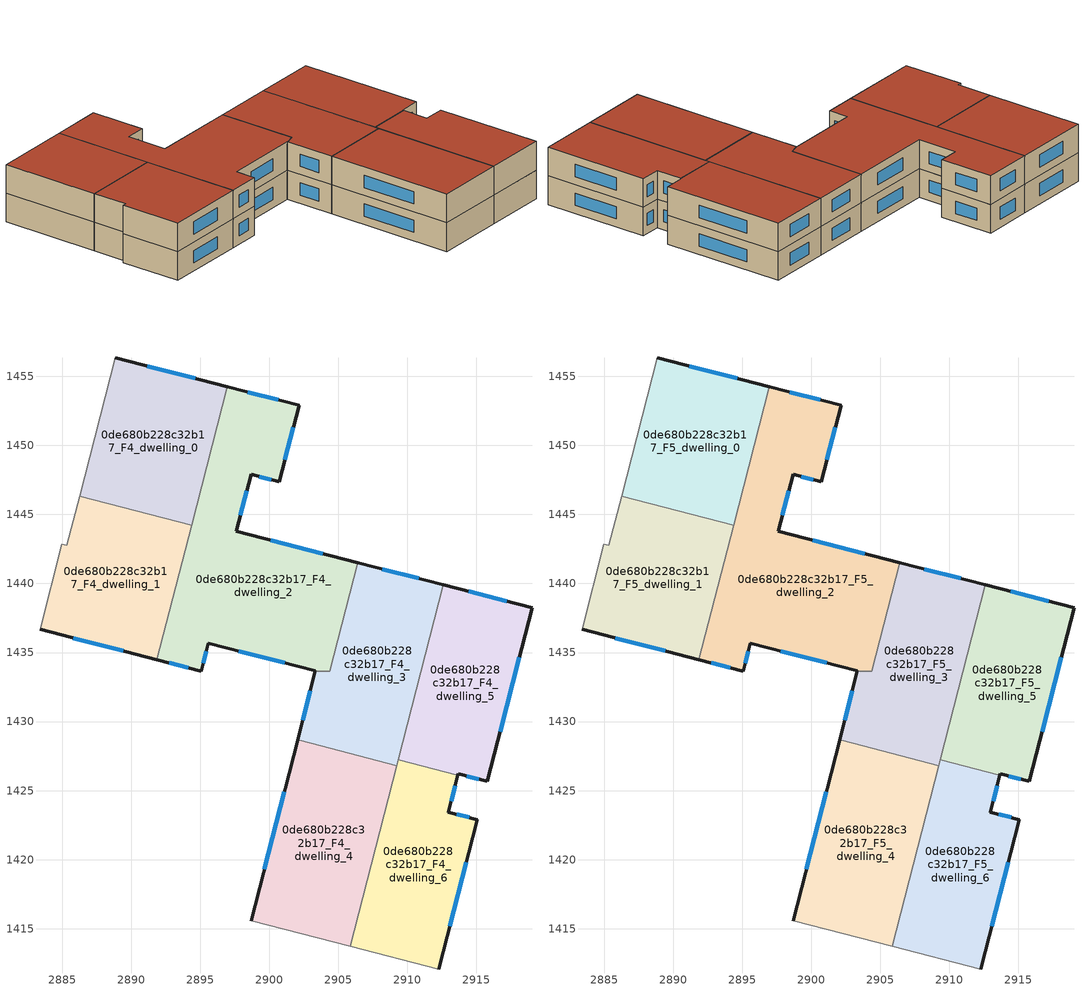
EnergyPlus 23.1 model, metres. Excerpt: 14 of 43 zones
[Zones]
0de680b228c32b17_F4_dwelling_0
 floor to 0de680b228c32b17_F3_dwelling_0 (EU_floor_Construction): 2896.95,1454.25 2894.36,1444.23 2886.26,1446.33 2888.84,1456.34 z12
 wall outside (EU_wall_Construction): 2896.95,1454.25 2888.84,1456.34 z12:15
 wall adiabatic (EU_wall_Construction): 2888.84,1456.34 2886.26,1446.33 z12:15
 wall to 0de680b228c32b17_F4_dwelling_1 (EU_wall_Construction): 2886.26,1446.33 2894.36,1444.23 z12:15
 wall to 0de680b228c32b17_F4_dwelling_2 (EU_wall_Construction): 2894.36,1444.23 2896.95,1454.25 z12:15
 window (EU_Window_Construction): 2894.63,1454.84 2891.16,1455.74 z12.86:14.14
0de680b228c32b17_F4_dwelling_1
 floor to 0de680b228c32b17_F3_dwelling_1 (EU_floor_Construction): 2894.36,1444.23 2891.85,1434.49 2883.4,1436.67 2884.98,1442.85 2885.34,1442.76 2886.26,1446.33 z12
 wall outside (EU_wall_Construction): 2883.4,1436.67 2891.85,1434.49 z12:15
 wall adiabatic (EU_wall_Construction): 2886.26,1446.33 2885.34,1442.76 2884.98,1442.85 2883.4,1436.67 z12:15
 wall to 0de680b228c32b17_F4_dwelling_2 (EU_wall_Construction): 2891.85,1434.49 2894.36,1444.23 z12:15
 window (EU_Window_Construction): 2885.81,1436.05 2889.43,1435.11 z12.86:14.14
0de680b228c32b17_F4_dwelling_2
 floor to 0de680b228c32b17_F3_dwelling_2 (EU_floor_Construction): 2902.15,1452.9 2900.72,1447.36 2898.68,1447.89 2897.6,1443.78 2906.4,1441.51 2904.37,1433.65 2903.46,1433.65 2903.34,1433.67 2895.59,1435.67 2895.06,1433.66 2891.85,1434.49 2896.95,1454.25 z12
 wall outside (EU_wall_Construction): 2906.4,1441.51 2897.6,1443.78 2898.68,1447.89 2900.72,1447.36 2902.15,1452.9 2896.95,1454.25 / 2891.85,1434.49 2895.06,1433.66 2895.59,1435.67 2903.34,1433.67 z12:15
 wall to 0de680b228c32b17_F4_dwelling_3 (EU_wall_Construction): 2903.47,1433.65 2904.37,1433.65 2906.4,1441.51 / 2903.34,1433.67 2903.46,1433.65 z12:15
 window (EU_Window_Construction): 2900.66,1453.29 2898.44,1453.86 / 2901.13,1448.95 2901.74,1451.32 / 2899.26,1447.74 2900.13,1447.51 / 2897.91,1444.95 2898.37,1446.72 / 2903.89,1442.16 2900.12,1443.13 / 2897.8,1435.1 2901.12,1434.24 / 2895.21,1434.23 2895.44,1435.1 / 2892.77,1434.25 2894.14,1433.9 z12.86:14.14
0de680b228c32b17_F4_dwelling_3
 floor to 0de680b228c32b17_F3_dwelling_3 (EU_floor_Construction): 2912.6,1439.9 2909.22,1426.82 2902.05,1428.67 2903.34,1433.68 2903.47,1433.65 2904.37,1433.65 2906.4,1441.51 z12
 wall outside (EU_wall_Construction): 2912.6,1439.9 2906.4,1441.51 / 2903.34,1433.67 2902.05,1428.67 z12:15
 wall to 0de680b228c32b17_F4_dwelling_5 (EU_wall_Construction): 2909.33,1427.24 2912.6,1439.9 z12:15
 wall to 0de680b228c32b17_F4_dwelling_4 (EU_wall_Construction): 2902.05,1428.67 2903.02,1428.42 2909.22,1426.82 z12:15
 wall to 0de680b228c32b17_F4_dwelling_6 (EU_wall_Construction): 2909.22,1426.82 2909.33,1427.24 z12:15
 window (EU_Window_Construction): 2910.83,1440.36 2908.17,1441.05 / 2902.97,1432.24 2902.42,1430.1 z12.86:14.14
0de680b228c32b17_F4_dwelling_4
 floor to 0de680b228c32b17_F3_dwelling_4 (EU_floor_Construction): 2909.22,1426.82 2905.84,1413.73 2898.67,1415.58 2902.05,1428.66 z12
 wall outside (EU_wall_Construction): 2902.05,1428.66 2898.67,1415.58 z12:15
 wall adiabatic (EU_wall_Construction): 2898.67,1415.58 2905.84,1413.73 z12:15
 wall to 0de680b228c32b17_F4_dwelling_6 (EU_wall_Construction): 2905.84,1413.73 2909.22,1426.82 z12:15
 window (EU_Window_Construction): 2901.08,1424.93 2899.64,1419.32 z12.86:14.14
0de680b228c32b17_F4_dwelling_5
 floor to 0de680b228c32b17_F3_dwelling_5 (EU_floor_Construction): 2919.02,1438.24 2915.78,1425.68 2913.68,1426.21 2913.66,1426.12 2909.33,1427.24 2912.6,1439.9 z12
 wall outside (EU_wall_Construction): 2913.66,1426.12 2913.68,1426.21 2915.78,1425.68 2919.02,1438.24 2912.6,1439.9 z12:15
 wall to 0de680b228c32b17_F4_dwelling_6 (EU_wall_Construction): 2909.33,1427.24 2913.66,1426.12 z12:15
 window (EU_Window_Construction): 2917.19,1438.72 2914.43,1439.43 / 2916.7,1429.27 2918.09,1434.65 / 2914.28,1426.05 2915.18,1425.83 z12.86:14.14
0de680b228c32b17_F4_dwelling_6
 floor to 0de680b228c32b17_F3_dwelling_6 (EU_floor_Construction): 2913.66,1426.12 2912.97,1423.45 2915.06,1422.91 2912.27,1412.07 2905.84,1413.73 2909.33,1427.24 z12
 wall outside (EU_wall_Construction): 2912.27,1412.07 2915.06,1422.91 2912.97,1423.45 2913.66,1426.12 z12:15
 wall adiabatic (EU_wall_Construction): 2905.84,1413.73 2912.27,1412.07 z12:15
 window (EU_Window_Construction): 2913.16,1424.21 2913.46,1425.36 / 2914.46,1423.06 2913.57,1423.3 / 2913.06,1415.17 2914.26,1419.81 z12.86:14.14
0de680b228c32b17_F5_dwelling_0
 floor to 0de680b228c32b17_F4_dwelling_0 (EU_floor_Construction): 2896.95,1454.25 2894.36,1444.23 2886.26,1446.33 2888.84,1456.34 z15
 wall outside (EU_wall_Construction): 2896.95,1454.25 2888.84,1456.34 z15:18
 wall adiabatic (EU_wall_Construction): 2888.84,1456.34 2886.26,1446.33 z15:18
 wall to 0de680b228c32b17_F5_dwelling_1 (EU_wall_Construction): 2886.26,1446.33 2894.36,1444.23 z15:18
 wall to 0de680b228c32b17_F5_dwelling_2 (EU_wall_Construction): 2894.36,1444.23 2896.95,1454.25 z15:18
 window (EU_Window_Construction): 2894.63,1454.84 2891.16,1455.74 z15.86:17.14
 roof outside (EU_roof_Construction): 2894.36,1444.23 2896.95,1454.25 2888.84,1456.34 2886.26,1446.33 z18
0de680b228c32b17_F5_dwelling_1
 floor to 0de680b228c32b17_F4_dwelling_1 (EU_floor_Construction): 2894.36,1444.23 2891.85,1434.49 2883.4,1436.67 2884.98,1442.85 2885.34,1442.76 2886.26,1446.33 z15
 wall outside (EU_wall_Construction): 2883.4,1436.67 2891.85,1434.49 z15:18
 wall adiabatic (EU_wall_Construction): 2886.26,1446.33 2885.34,1442.76 2884.98,1442.85 2883.4,1436.67 z15:18
 wall to 0de680b228c32b17_F5_dwelling_2 (EU_wall_Construction): 2891.85,1434.49 2894.36,1444.23 z15:18
 window (EU_Window_Construction): 2885.81,1436.05 2889.43,1435.11 z15.86:17.14
 roof outside (EU_roof_Construction): 2891.85,1434.49 2894.36,1444.23 2886.26,1446.33 2885.34,1442.76 2884.98,1442.85 2883.4,1436.67 z18
0de680b228c32b17_F5_dwelling_2
 floor to 0de680b228c32b17_F4_dwelling_2 (EU_floor_Construction): 2902.15,1452.9 2900.72,1447.36 2898.68,1447.89 2897.6,1443.78 2906.4,1441.51 2904.37,1433.65 2903.46,1433.65 2903.34,1433.67 2895.59,1435.67 2895.06,1433.66 2891.85,1434.49 2896.95,1454.25 z15
 wall outside (EU_wall_Construction): 2906.4,1441.51 2897.6,1443.78 2898.68,1447.89 2900.72,1447.36 2902.15,1452.9 2896.95,1454.25 / 2891.85,1434.49 2895.06,1433.66 2895.59,1435.67 2903.34,1433.67 z15:18
 wall to 0de680b228c32b17_F5_dwelling_3 (EU_wall_Construction): 2903.47,1433.65 2904.37,1433.65 2906.4,1441.51 / 2903.34,1433.67 2903.46,1433.65 z15:18
 window (EU_Window_Construction): 2900.66,1453.29 2898.44,1453.86 / 2901.13,1448.95 2901.74,1451.32 / 2899.26,1447.74 2900.13,1447.51 / 2897.91,1444.95 2898.37,1446.72 / 2903.89,1442.16 2900.12,1443.13 / 2897.8,1435.1 2901.12,1434.24 / 2895.21,1434.23 2895.44,1435.1 / 2892.77,1434.25 2894.14,1433.9 z15.86:17.14
 roof outside (EU_roof_Construction): 2904.37,1433.65 2906.4,1441.51 2897.6,1443.78 2898.68,1447.89 2900.72,1447.36 2902.15,1452.9 2896.95,1454.25 2891.85,1434.49 2895.06,1433.66 2895.59,1435.67 2903.34,1433.67 2903.46,1433.65 z18
0de680b228c32b17_F5_dwelling_3
 floor to 0de680b228c32b17_F4_dwelling_3 (EU_floor_Construction): 2912.6,1439.9 2909.22,1426.82 2902.05,1428.67 2903.34,1433.68 2903.47,1433.65 2904.37,1433.65 2906.4,1441.51 z15
 wall outside (EU_wall_Construction): 2912.6,1439.9 2906.4,1441.51 / 2903.34,1433.67 2902.05,1428.67 z15:18
 wall to 0de680b228c32b17_F5_dwelling_5 (EU_wall_Construction): 2909.33,1427.24 2912.6,1439.9 z15:18
 wall to 0de680b228c32b17_F5_dwelling_4 (EU_wall_Construction): 2902.05,1428.67 2903.02,1428.42 2909.22,1426.82 z15:18
 wall to 0de680b228c32b17_F5_dwelling_6 (EU_wall_Construction): 2909.22,1426.82 2909.33,1427.24 z15:18
 window (EU_Window_Construction): 2910.83,1440.36 2908.17,1441.05 / 2902.97,1432.24 2902.42,1430.1 z15.86:17.14
 roof outside (EU_roof_Construction): 2909.22,1426.82 2912.6,1439.9 2906.4,1441.51 2904.37,1433.65 2903.47,1433.65 2903.34,1433.67 2902.05,1428.67 z18
0de680b228c32b17_F5_dwelling_4
 floor to 0de680b228c32b17_F4_dwelling_4 (EU_floor_Construction): 2909.22,1426.82 2905.84,1413.73 2898.67,1415.58 2902.05,1428.66 z15
 wall outside (EU_wall_Construction): 2902.05,1428.66 2898.67,1415.58 z15:18
 wall adiabatic (EU_wall_Construction): 2898.67,1415.58 2905.84,1413.73 z15:18
 wall to 0de680b228c32b17_F5_dwelling_6 (EU_wall_Construction): 2905.84,1413.73 2909.22,1426.82 z15:18
 window (EU_Window_Construction): 2901.08,1424.93 2899.64,1419.32 z15.86:17.14
 roof outside (EU_roof_Construction): 2905.84,1413.73 2909.22,1426.82 2902.05,1428.67 2898.67,1415.58 z18
0de680b228c32b17_F5_dwelling_5
 floor to 0de680b228c32b17_F4_dwelling_5 (EU_floor_Construction): 2919.02,1438.24 2915.78,1425.68 2913.68,1426.21 2913.66,1426.12 2909.33,1427.24 2912.6,1439.9 z15
 wall outside (EU_wall_Construction): 2913.66,1426.12 2913.68,1426.21 2915.78,1425.68 2919.02,1438.24 2912.6,1439.9 z15:18
 wall to 0de680b228c32b17_F5_dwelling_6 (EU_wall_Construction): 2909.33,1427.24 2913.66,1426.12 z15:18
 window (EU_Window_Construction): 2917.19,1438.72 2914.43,1439.43 / 2916.7,1429.27 2918.09,1434.65 / 2914.28,1426.05 2915.18,1425.83 z15.86:17.14
 roof outside (EU_roof_Construction): 2915.78,1425.68 2919.02,1438.24 2912.6,1439.9 2909.33,1427.24 2913.66,1426.12 2913.68,1426.21 z18
0de680b228c32b17_F5_dwelling_6
 floor to 0de680b228c32b17_F4_dwelling_6 (EU_floor_Construction): 2913.66,1426.12 2912.97,1423.45 2915.06,1422.91 2912.27,1412.07 2905.84,1413.73 2909.33,1427.24 z15
 wall outside (EU_wall_Construction): 2912.27,1412.07 2915.06,1422.91 2912.97,1423.45 2913.66,1426.12 z15:18
 wall adiabatic (EU_wall_Construction): 2905.84,1413.73 2912.27,1412.07 z15:18
 window (EU_Window_Construction): 2913.16,1424.21 2913.46,1425.36 / 2914.46,1423.06 2913.57,1423.3 / 2913.06,1415.17 2914.26,1419.81 z15.86:17.14
 roof outside (EU_roof_Construction): 2912.27,1412.07 2915.06,1422.91 2912.97,1423.45 2913.66,1426.12 2909.33,1427.24 2905.84,1413.73 z18
[Building]
EU S2 Campaign: North Axis=0; Terrain=City; Solar Distribution=FullExterior
[Site:Location]
Helsinki-Vantaa.AP: Latitude=60.317; Longitude=24.963; Time Zone=2; Elevation=54.6
[SizingPeriod:WeatherFileDays]
AnnualSizingPeriod: Begin Month=1; Begin Day of Month=1; End Month=12; End Day of Month=31; Day of Week for Start Day=Monday; Use Weather File Daylight Saving Period=No; Use Weather File Rain and Snow Indicators=No
[MATERIAL]
EU_InternalMass_Material: Roughness=MediumRough; Thickness=0.1; Conductivity=1; Density=1800; Specific Heat=900; Thermal Absorptance=0.9; Solar Absorptance=0.7; Visible Absorptance=0.7
[MATERIAL:NOMASS] Roughness=MediumRough; Thermal Absorptance=0.9; Solar Absorptance=0.7; Visible Absorptance=0.7
Name | Thermal Resistance
EU_wall_NoMass | 5.91765
EU_roof_NoMass | 11.1778
EU_floor_NoMass | 6.2875
[WINDOWMATERIAL:SIMPLEGLAZINGSYSTEM]
EU_Window_SimpleGlazing: UFactor=0.994035; Solar Heat Gain Coefficient=0.7; Visible Transmittance=0.7
[CONSTRUCTION]
EU_wall_Construction: EU_wall_NoMass
EU_roof_Construction: EU_roof_NoMass
EU_floor_Construction: EU_floor_NoMass
EU_Window_Construction: EU_Window_SimpleGlazing
EU_InternalMass_Construction: EU_InternalMass_Material
[ZONE] Type=1; Multiplier=1; Ceiling Height=autocalculate; Floor Area=autocalculate; Part of Total Floor Area=Yes
Name | Volume
0de680b228c32b17_F4_dwelling_0; 0de680b228c32b17_F5_dwelling_0 | 259.711
0de680b228c32b17_F4_dwelling_1; 0de680b228c32b17_F5_dwelling_1 | 259.708
0de680b228c32b17_F4_dwelling_2; 0de680b228c32b17_F5_dwelling_2 | 463.063
0de680b228c32b17_F4_dwelling_3; 0de680b228c32b17_F5_dwelling_3 | 275.557
0de680b228c32b17_F4_dwelling_4; 0de680b228c32b17_F5_dwelling_4 | 300.136
0de680b228c32b17_F4_dwelling_5; 0de680b228c32b17_F5_dwelling_5 | 259.696
0de680b228c32b17_F4_dwelling_6; 0de680b228c32b17_F5_dwelling_6 | 259.694
[INTERNALMASS] Construction=EU_InternalMass_Construction
Name | Zone or ZoneList | Surface Area
0de680b228c32b17_F4_dwelling_0_EU_InternalMass | 0de680b228c32b17_F4_dwelling_0 | 86.5704
0de680b228c32b17_F4_dwelling_1_EU_InternalMass | 0de680b228c32b17_F4_dwelling_1 | 86.5695
0de680b228c32b17_F4_dwelling_2_EU_InternalMass | 0de680b228c32b17_F4_dwelling_2 | 154.36
0de680b228c32b17_F4_dwelling_3_EU_InternalMass | 0de680b228c32b17_F4_dwelling_3 | 91.8465
0de680b228c32b17_F4_dwelling_4_EU_InternalMass | 0de680b228c32b17_F4_dwelling_4 | 100.065
0de680b228c32b17_F4_dwelling_5_EU_InternalMass | 0de680b228c32b17_F4_dwelling_5 | 86.5655
0de680b228c32b17_F4_dwelling_6_EU_InternalMass | 0de680b228c32b17_F4_dwelling_6 | 86.5647
0de680b228c32b17_F5_dwelling_0_EU_InternalMass | 0de680b228c32b17_F5_dwelling_0 | 86.5704
0de680b228c32b17_F5_dwelling_1_EU_InternalMass | 0de680b228c32b17_F5_dwelling_1 | 86.5695
0de680b228c32b17_F5_dwelling_2_EU_InternalMass | 0de680b228c32b17_F5_dwelling_2 | 154.36
0de680b228c32b17_F5_dwelling_3_EU_InternalMass | 0de680b228c32b17_F5_dwelling_3 | 91.8465
0de680b228c32b17_F5_dwelling_4_EU_InternalMass | 0de680b228c32b17_F5_dwelling_4 | 100.065
0de680b228c32b17_F5_dwelling_5_EU_InternalMass | 0de680b228c32b17_F5_dwelling_5 | 86.5655
0de680b228c32b17_F5_dwelling_6_EU_InternalMass | 0de680b228c32b17_F5_dwelling_6 | 86.5647
[OTHEREQUIPMENT] Fuel Type=Electricity; Design Level Calculation Method=Watts/Area; Power per Zone Floor Area=1; Fraction Latent=0; Fraction Radiant=0; Fraction Lost=0; Carbon Dioxide Generation Rate=0; EndUse Subcategory=EU_Step8_InternalGains
Name | Zone or ZoneList or Space or SpaceList | Schedule
EU_Step8_InternalGain_0de680b228c32b17_F4_dwelling_0_f000 | 0de680b228c32b17_F4_dwelling_0 | EU_Step8_GainSchedule_0de680b228c32b17_F4_dwelling_0_f000
EU_Step8_InternalGain_0de680b228c32b17_F4_dwelling_1_f000 | 0de680b228c32b17_F4_dwelling_1 | EU_Step8_GainSchedule_0de680b228c32b17_F4_dwelling_1_f000
EU_Step8_InternalGain_0de680b228c32b17_F4_dwelling_2_f000 | 0de680b228c32b17_F4_dwelling_2 | EU_Step8_GainSchedule_0de680b228c32b17_F4_dwelling_2_f000
EU_Step8_InternalGain_0de680b228c32b17_F4_dwelling_3_f000 | 0de680b228c32b17_F4_dwelling_3 | EU_Step8_GainSchedule_0de680b228c32b17_F4_dwelling_3_f000
EU_Step8_InternalGain_0de680b228c32b17_F4_dwelling_4_f000 | 0de680b228c32b17_F4_dwelling_4 | EU_Step8_GainSchedule_0de680b228c32b17_F4_dwelling_4_f000
EU_Step8_InternalGain_0de680b228c32b17_F4_dwelling_5_f000 | 0de680b228c32b17_F4_dwelling_5 | EU_Step8_GainSchedule_0de680b228c32b17_F4_dwelling_5_f000
EU_Step8_InternalGain_0de680b228c32b17_F4_dwelling_6_f000 | 0de680b228c32b17_F4_dwelling_6 | EU_Step8_GainSchedule_0de680b228c32b17_F4_dwelling_6_f000
EU_Step8_InternalGain_0de680b228c32b17_F5_dwelling_0_f000 | 0de680b228c32b17_F5_dwelling_0 | EU_Step8_GainSchedule_0de680b228c32b17_F5_dwelling_0_f000
EU_Step8_InternalGain_0de680b228c32b17_F5_dwelling_1_f000 | 0de680b228c32b17_F5_dwelling_1 | EU_Step8_GainSchedule_0de680b228c32b17_F5_dwelling_1_f000
EU_Step8_InternalGain_0de680b228c32b17_F5_dwelling_2_f000 | 0de680b228c32b17_F5_dwelling_2 | EU_Step8_GainSchedule_0de680b228c32b17_F5_dwelling_2_f000
EU_Step8_InternalGain_0de680b228c32b17_F5_dwelling_3_f000 | 0de680b228c32b17_F5_dwelling_3 | EU_Step8_GainSchedule_0de680b228c32b17_F5_dwelling_3_f000
EU_Step8_InternalGain_0de680b228c32b17_F5_dwelling_4_f000 | 0de680b228c32b17_F5_dwelling_4 | EU_Step8_GainSchedule_0de680b228c32b17_F5_dwelling_4_f000
EU_Step8_InternalGain_0de680b228c32b17_F5_dwelling_5_f000 | 0de680b228c32b17_F5_dwelling_5 | EU_Step8_GainSchedule_0de680b228c32b17_F5_dwelling_5_f000
EU_Step8_InternalGain_0de680b228c32b17_F5_dwelling_6_f000 | 0de680b228c32b17_F5_dwelling_6 | EU_Step8_GainSchedule_0de680b228c32b17_F5_dwelling_6_f000
[ZONEVENTILATION:DESIGNFLOWRATE] Schedule=EU_AlwaysOn; Design Flow Rate Calculation Method=AirChanges/Hour; Air Changes per Hour=0.596421; Ventilation Type=Natural; Fan Pressure Rise=0; Fan Total Efficiency=1; Constant Term Coefficient=1; Temperature Term Coefficient=0; Velocity Term Coefficient=0; Velocity Squared Term Coefficient=0; Minimum Indoor Temperature=-100; Maximum Indoor Temperature=100; Delta Temperature=-100; Minimum Outdoor Temperature=-100; Maximum Outdoor Temperature=100; Maximum Wind Speed=40
Name | Zone or ZoneList or Space or SpaceList
EU_ConstantAir_0de680b228c32b17_F4_dwelling_0 | 0de680b228c32b17_F4_dwelling_0
EU_ConstantAir_0de680b228c32b17_F4_dwelling_1 | 0de680b228c32b17_F4_dwelling_1
EU_ConstantAir_0de680b228c32b17_F4_dwelling_2 | 0de680b228c32b17_F4_dwelling_2
EU_ConstantAir_0de680b228c32b17_F4_dwelling_3 | 0de680b228c32b17_F4_dwelling_3
EU_ConstantAir_0de680b228c32b17_F4_dwelling_4 | 0de680b228c32b17_F4_dwelling_4
EU_ConstantAir_0de680b228c32b17_F4_dwelling_5 | 0de680b228c32b17_F4_dwelling_5
EU_ConstantAir_0de680b228c32b17_F4_dwelling_6 | 0de680b228c32b17_F4_dwelling_6
EU_ConstantAir_0de680b228c32b17_F5_dwelling_0 | 0de680b228c32b17_F5_dwelling_0
EU_ConstantAir_0de680b228c32b17_F5_dwelling_1 | 0de680b228c32b17_F5_dwelling_1
EU_ConstantAir_0de680b228c32b17_F5_dwelling_2 | 0de680b228c32b17_F5_dwelling_2
EU_ConstantAir_0de680b228c32b17_F5_dwelling_3 | 0de680b228c32b17_F5_dwelling_3
EU_ConstantAir_0de680b228c32b17_F5_dwelling_4 | 0de680b228c32b17_F5_dwelling_4
EU_ConstantAir_0de680b228c32b17_F5_dwelling_5 | 0de680b228c32b17_F5_dwelling_5
EU_ConstantAir_0de680b228c32b17_F5_dwelling_6 | 0de680b228c32b17_F5_dwelling_6
[HVACTEMPLATE:THERMOSTAT] Constant Heating Setpoint=20; Constant Cooling Setpoint=50
EU_HeatOnly_0de680b228c32b17_F2_dwelling_3; EU_HeatOnly_0de680b228c32b17_F2_dwelling_4; EU_HeatOnly_0de680b228c32b17_F2_dwelling_5; EU_HeatOnly_0de680b228c32b17_F2_dwelling_6; EU_HeatOnly_0de680b228c32b17_F3_dwelling_0; EU_HeatOnly_0de680b228c32b17_F3_dwelling_1; EU_HeatOnly_0de680b228c32b17_F3_dwelling_2; EU_HeatOnly_0de680b228c32b17_F3_dwelling_3; EU_HeatOnly_0de680b228c32b17_F3_dwelling_4; EU_HeatOnly_0de680b228c32b17_F3_dwelling_5; EU_HeatOnly_0de680b228c32b17_F3_dwelling_6; EU_HeatOnly_0de680b228c32b17_F4_dwelling_0; EU_HeatOnly_0de680b228c32b17_F4_dwelling_1; EU_HeatOnly_0de680b228c32b17_F4_dwelling_2; EU_HeatOnly_0de680b228c32b17_F4_dwelling_3; EU_HeatOnly_0de680b228c32b17_F4_dwelling_4; EU_HeatOnly_0de680b228c32b17_F4_dwelling_5; EU_HeatOnly_0de680b228c32b17_F4_dwelling_6; EU_HeatOnly_0de680b228c32b17_F5_dwelling_0; EU_HeatOnly_0de680b228c32b17_F5_dwelling_1; EU_HeatOnly_0de680b228c32b17_F5_dwelling_2; EU_HeatOnly_0de680b228c32b17_F5_dwelling_3; EU_HeatOnly_0de680b228c32b17_F5_dwelling_4; EU_HeatOnly_0de680b228c32b17_F5_dwelling_5; EU_HeatOnly_0de680b228c32b17_F5_dwelling_6
[HVACTEMPLATE:ZONE:IDEALLOADSAIRSYSTEM] System Availability Schedule=EU_AlwaysOn; Maximum Heating Supply Air Temperature=50; Minimum Cooling Supply Air Temperature=13; Maximum Heating Supply Air Humidity Ratio=0.0156; Minimum Cooling Supply Air Humidity Ratio=0.0077; Heating Limit=NoLimit; Cooling Limit=NoLimit; Heating Availability Schedule=EU_AlwaysOn; Cooling Availability Schedule=EU_CoolingOff; Dehumidification Control Type=ConstantSensibleHeatRatio; Cooling Sensible Heat Ratio=0.7; Dehumidification Setpoint=60; Humidification Control Type=None; Humidification Setpoint=30; Outdoor Air Method=None; Outdoor Air Flow Rate per Person=0.00944; Outdoor Air Flow Rate per Zone Floor Area=0; Outdoor Air Flow Rate per Zone=0; Demand Controlled Ventilation Type=None; Outdoor Air Economizer Type=NoEconomizer; Heat Recovery Type=None; Sensible Heat Recovery Effectiveness=0.7; Latent Heat Recovery Effectiveness=0.65
Name | Template Thermostat
0de680b228c32b17_F4_dwelling_0 | EU_HeatOnly_0de680b228c32b17_F4_dwelling_0
0de680b228c32b17_F4_dwelling_1 | EU_HeatOnly_0de680b228c32b17_F4_dwelling_1
0de680b228c32b17_F4_dwelling_2 | EU_HeatOnly_0de680b228c32b17_F4_dwelling_2
0de680b228c32b17_F4_dwelling_3 | EU_HeatOnly_0de680b228c32b17_F4_dwelling_3
0de680b228c32b17_F4_dwelling_4 | EU_HeatOnly_0de680b228c32b17_F4_dwelling_4
0de680b228c32b17_F4_dwelling_5 | EU_HeatOnly_0de680b228c32b17_F4_dwelling_5
0de680b228c32b17_F4_dwelling_6 | EU_HeatOnly_0de680b228c32b17_F4_dwelling_6
0de680b228c32b17_F5_dwelling_0 | EU_HeatOnly_0de680b228c32b17_F5_dwelling_0
0de680b228c32b17_F5_dwelling_1 | EU_HeatOnly_0de680b228c32b17_F5_dwelling_1
0de680b228c32b17_F5_dwelling_2 | EU_HeatOnly_0de680b228c32b17_F5_dwelling_2
0de680b228c32b17_F5_dwelling_3 | EU_HeatOnly_0de680b228c32b17_F5_dwelling_3
0de680b228c32b17_F5_dwelling_4 | EU_HeatOnly_0de680b228c32b17_F5_dwelling_4
0de680b228c32b17_F5_dwelling_5 | EU_HeatOnly_0de680b228c32b17_F5_dwelling_5
0de680b228c32b17_F5_dwelling_6 | EU_HeatOnly_0de680b228c32b17_F5_dwelling_6
[SIZING:ZONE] Zone Cooling Design Supply Air Temperature Input Method=SupplyAirTemperature; Zone Cooling Design Supply Air Temperature=13; Zone Heating Design Supply Air Temperature Input Method=SupplyAirTemperature; Zone Heating Design Supply Air Temperature=50; Zone Cooling Design Supply Air Humidity Ratio=0.008; Zone Heating Design Supply Air Humidity Ratio=0.008; Cooling Design Air Flow Method=DesignDay; Cooling Design Air Flow Rate=0; Cooling Minimum Air Flow per Zone Floor Area=0.000762; Cooling Minimum Air Flow=0; Cooling Minimum Air Flow Fraction=0.2; Heating Design Air Flow Method=DesignDay; Heating Design Air Flow Rate=0; Heating Maximum Air Flow per Zone Floor Area=0.002032; Heating Maximum Air Flow=0.141576; Heating Maximum Air Flow Fraction=0.3; Account for Dedicated Outdoor Air System=No; Dedicated Outdoor Air System Control Strategy=NeutralSupplyAir; Dedicated Outdoor Air Low Setpoint Temperature for Design=autosize; Dedicated Outdoor Air High Setpoint Temperature for Design=autosize; Zone Load Sizing Method=Sensible Load Only No Latent Load; Zone Latent Cooling Design Supply Air Humidity Ratio Input Method=HumidityRatioDifference; Zone Cooling Design Supply Air Humidity Ratio Difference=0.005; Zone Latent Heating Design Supply Air Humidity Ratio Input Method=HumidityRatioDifference; Zone Humidification Design Supply Air Humidity Ratio Difference=0.005
0de680b228c32b17_F4_dwelling_0; 0de680b228c32b17_F4_dwelling_1; 0de680b228c32b17_F4_dwelling_2; 0de680b228c32b17_F4_dwelling_3; 0de680b228c32b17_F4_dwelling_4; 0de680b228c32b17_F4_dwelling_5; 0de680b228c32b17_F4_dwelling_6; 0de680b228c32b17_F5_dwelling_0; 0de680b228c32b17_F5_dwelling_1; 0de680b228c32b17_F5_dwelling_2; 0de680b228c32b17_F5_dwelling_3; 0de680b228c32b17_F5_dwelling_4; 0de680b228c32b17_F5_dwelling_5; 0de680b228c32b17_F5_dwelling_6
[SCHEDULE:CONSTANT]
Name | Hourly Value
EU_AlwaysOn | 1
EU_CoolingOff | 0
[SCHEDULE:FILE] Column Number=1; Rows to Skip at Top=0; Number of Hours of Data=8760; Column Separator=Comma; Interpolate to Timestep=No; Minutes per Item=60; Adjust Schedule for Daylight Savings=Yes
Name | File
EU_Step8_GainSchedule_0de680b228c32b17_F4_dwelling_0_f000 | ../../schedules/0de680b228c32b17/0de680b228c32b17_F4_dwelling_0_f000_gain.csv
EU_Step8_GainSchedule_0de680b228c32b17_F4_dwelling_1_f000 | ../../schedules/0de680b228c32b17/0de680b228c32b17_F4_dwelling_1_f000_gain.csv
EU_Step8_GainSchedule_0de680b228c32b17_F4_dwelling_2_f000 | ../../schedules/0de680b228c32b17/0de680b228c32b17_F4_dwelling_2_f000_gain.csv
EU_Step8_GainSchedule_0de680b228c32b17_F4_dwelling_3_f000 | ../../schedules/0de680b228c32b17/0de680b228c32b17_F4_dwelling_3_f000_gain.csv
EU_Step8_GainSchedule_0de680b228c32b17_F4_dwelling_4_f000 | ../../schedules/0de680b228c32b17/0de680b228c32b17_F4_dwelling_4_f000_gain.csv
EU_Step8_GainSchedule_0de680b228c32b17_F4_dwelling_5_f000 | ../../schedules/0de680b228c32b17/0de680b228c32b17_F4_dwelling_5_f000_gain.csv
EU_Step8_GainSchedule_0de680b228c32b17_F4_dwelling_6_f000 | ../../schedules/0de680b228c32b17/0de680b228c32b17_F4_dwelling_6_f000_gain.csv
EU_Step8_GainSchedule_0de680b228c32b17_F5_dwelling_0_f000 | ../../schedules/0de680b228c32b17/0de680b228c32b17_F5_dwelling_0_f000_gain.csv
EU_Step8_GainSchedule_0de680b228c32b17_F5_dwelling_1_f000 | ../../schedules/0de680b228c32b17/0de680b228c32b17_F5_dwelling_1_f000_gain.csv
EU_Step8_GainSchedule_0de680b228c32b17_F5_dwelling_2_f000 | ../../schedules/0de680b228c32b17/0de680b228c32b17_F5_dwelling_2_f000_gain.csv
EU_Step8_GainSchedule_0de680b228c32b17_F5_dwelling_3_f000 | ../../schedules/0de680b228c32b17/0de680b228c32b17_F5_dwelling_3_f000_gain.csv
EU_Step8_GainSchedule_0de680b228c32b17_F5_dwelling_4_f000 | ../../schedules/0de680b228c32b17/0de680b228c32b17_F5_dwelling_4_f000_gain.csv
EU_Step8_GainSchedule_0de680b228c32b17_F5_dwelling_5_f000 | ../../schedules/0de680b228c32b17/0de680b228c32b17_F5_dwelling_5_f000_gain.csv
EU_Step8_GainSchedule_0de680b228c32b17_F5_dwelling_6_f000 | ../../schedules/0de680b228c32b17/0de680b228c32b17_F5_dwelling_6_f000_gain.csv
